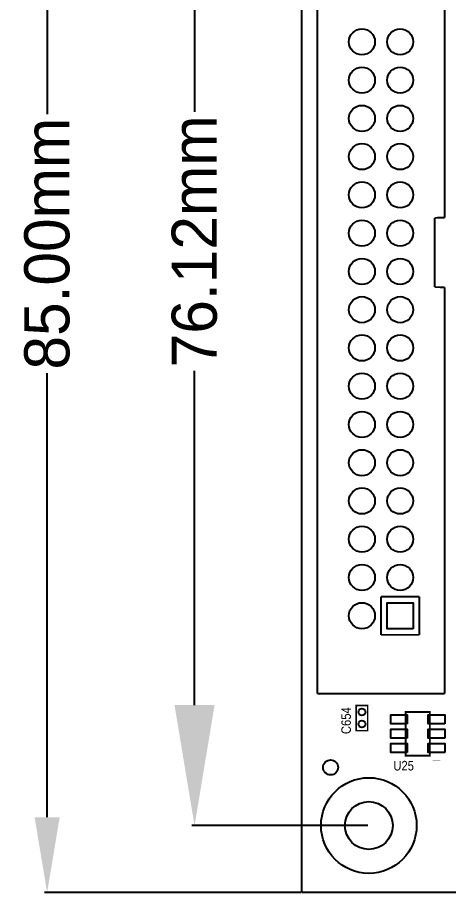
# Model space of a CAD drawing. Extents: x -19 to 132, y -1 to 107.
# Drawn here: x -18.9 to 9.7, y 0 to 58.1 of the extents above; entities that cross this region are included whole.
import ezdxf

# ---------------------------------------------------------------- set-up
doc = ezdxf.new("R2010")
doc.units = 0
doc.header["$MEASUREMENT"] = 0
doc.layers.get('0').update_dxf_attribs({"linetype": 'CONTINUOUS'})
doc.layers.get('Defpoints').update_dxf_attribs({"linetype": 'CONTINUOUS'})
for name, color, linetype in [('BG_OUTLINE', 130, 'CONTINUOUS'), ('PG_SILKSCREEN_TOP', 4, 'CONTINUOUS'), ('PIN_TOP', 134, 'CONTINUOUS'), ('RD_SILKSCREEN_TOP', 130, 'CONTINUOUS')]:
    doc.layers.add(name, color=color, linetype=linetype)
doc.dimstyles.get("Standard").update_dxf_attribs({"dimtxt": 0.18, "dimasz": 0.18, "dimexe": 0.18, "dimexo": 0.0625, "dimgap": 0.09, "dimtad": 0, "dimtih": 1, "dimtoh": 1, "dimdec": 4, "dimzin": 0, "dimdsep": 46, "dimtxsty": 'STANDARD', "dimcen": 0.09, "dimadec": 0, "dimazin": 0, "dimtfac": 1, "dimtdec": 4, "dimtofl": 0, "dimtmove": 0, "dimatfit": 3, "dimfxl": 1, "dimtolj": 1, "dimtzin": 0, "dimarcsym": 0})

# ---------------------------------------------------------------- blocks, each defined once
blk = doc.blocks.new('*D9')
at = {"color": 0, "linetype": 'Continuous', "lineweight": -2, "transparency": 16777216}
for p, q in [((4.383, 80.569), (-7.313, 80.569)), ((-7.133, 72.569), (-7.133, 51.824)), ((-7.133, 12.445), (-7.133, 34.644)), ((4.383, 4.445), (-7.313, 4.445))]:
    blk.add_line(p, q, dxfattribs=at)
at = {"color": 0, "linetype": 'Continuous', "transparency": 16777216}
for points in [[(-8.466, 72.569), (-5.8, 72.569), (-7.133, 80.569)], [(-8.466, 12.445), (-5.8, 12.445), (-7.133, 4.445)]]:
    blk.add_solid(points, dxfattribs=at)
at = {"layer": 'Defpoints', "color": 0, "linetype": 'Continuous', "transparency": 16777216}
for p in [(-7.133, 80.569), (4.445, 80.569), (4.445, 4.445)]:
    blk.add_point(p, dxfattribs=at)
at = {"color": 0, "linetype": 'Continuous', "transparency": 16777216, "insert": (-7.133, 43.234), "char_height": 3, "attachment_point": 5, "rotation": 90}
blk.add_mtext('\\A1;76.12mm', dxfattribs=at)
blk = doc.blocks.new('*D10')
at = {"color": 0, "linetype": 'Continuous', "lineweight": -2, "transparency": 16777216}
for p, q in [((-0.062, 85), (-17.107, 85)), ((-16.927, 80), (-16.927, 51.671)), ((-16.927, 5), (-16.927, 34.491)), ((-0.062, 0), (-17.107, 0))]:
    blk.add_line(p, q, dxfattribs=at)
at = {"color": 0, "linetype": 'Continuous', "transparency": 16777216}
for points in [[(-17.761, 80), (-16.094, 80), (-16.927, 85)], [(-17.761, 5), (-16.094, 5), (-16.927, 0)]]:
    blk.add_solid(points, dxfattribs=at)
at = {"layer": 'Defpoints', "color": 0, "linetype": 'Continuous', "transparency": 16777216}
for p in [(0, 85), (0, 0), (-16.927, 0)]:
    blk.add_point(p, dxfattribs=at)
at = {"color": 0, "linetype": 'Continuous', "transparency": 16777216, "insert": (-16.927, 43.081), "char_height": 3, "attachment_point": 5, "rotation": 90}
blk.add_mtext('\\A1;85.00mm', dxfattribs=at)

msp = doc.modelspace()

# ---------------------------------------------------------------- linework, layer by layer
at = {"linetype": 'Continuous'}
msp.add_circle((4.445, 4.445), 1.5875, dxfattribs=at)
at = {"layer": 'BG_OUTLINE'}
msp.add_lwpolyline([(0, 0), (0, 85.000008), (99.9998, 85.000008), (99.9998, 0)], close=True, dxfattribs=at)
at = {"layer": 'PG_SILKSCREEN_TOP'}
for points, const_width in [([(1.027709, 13.207009), (1.027709, 71.806791)], 0.127), ([(9.487891, 71.806791), (9.487891, 44.806895)], 0.127), ([(9.487891, 44.806895), (8.8138, 44.793408)], 0.127), ([(8.8138, 44.793408), (8.8138, 40.1955)], 0.127), ([(8.8138, 40.1955), (9.487891, 40.181809)], 0.127), ([(9.487891, 40.181809), (9.487891, 13.207009)], 0.127), ([(5.2578, 19.6469), (5.2578, 17.1069)], 0.127), ([(7.7978, 19.6469), (5.2578, 19.6469)], 0.127), ([(7.7978, 17.1069), (7.7978, 19.6469)], 0.127), ([(5.2578, 17.1069), (7.7978, 17.1069)], 0.127), ([(9.487891, 13.207009), (1.027709, 13.207009)], 0.127), ([(8.9408, 8.7376), (8.9408, 8.763)], 0.499999)]:
    msp.add_lwpolyline(points, dxfattribs=dict(at, const_width=const_width))
for points, const_width in [([(4.3688, 12.4206), (4.3688, 10.7442), (3.6068, 10.7442), (3.6068, 12.4206)], 0.1016), ([(6.896202, 9.09099), (6.896202, 11.99101), (8.496198, 11.99101), (8.496198, 9.09099)], 0.124993)]:
    msp.add_lwpolyline(points, close=True, dxfattribs=dict(at, const_width=const_width))
at = {"layer": 'PIN_TOP'}
for points in [[(7.3914, 17.5133), (5.6642, 17.5133), (5.6642, 19.2405), (7.3914, 19.2405)], [(6.996189, 11.191011), (5.896191, 11.191011), (5.896191, 11.79101), (6.996189, 11.79101)], [(9.496209, 11.191011), (8.396211, 11.191011), (8.396211, 11.79101), (9.496209, 11.79101)], [(6.996189, 10.241001), (5.896191, 10.241001), (5.896191, 10.840999), (6.996189, 10.840999)], [(9.496209, 10.241001), (8.396211, 10.241001), (8.396211, 10.840999), (9.496209, 10.840999)], [(6.996189, 9.29099), (5.896191, 9.29099), (5.896191, 9.890989), (6.996189, 9.890989)], [(9.496209, 9.29099), (8.396211, 9.29099), (8.396211, 9.890989), (9.496209, 9.890989)]]:
    msp.add_lwpolyline(points, close=True, dxfattribs=at)
for centre, radius in [((3.9878, 56.4769), 0.8636), ((6.5278, 56.4769), 0.8636), ((3.9878, 53.9369), 0.8636), ((6.5278, 53.9369), 0.8636), ((3.9878, 51.3969), 0.8636), ((6.5278, 51.3969), 0.8636), ((3.9878, 48.8569), 0.8636), ((6.5278, 48.8569), 0.8636), ((3.9878, 46.3169), 0.8636), ((6.5278, 46.3169), 0.8636), ((3.9878, 43.7769), 0.8636), ((6.5278, 43.7769), 0.8636), ((3.9878, 41.2369), 0.8636), ((6.5278, 41.2369), 0.8636), ((3.9878, 38.6969), 0.8636), ((6.5278, 38.6969), 0.8636), ((3.9878, 36.1569), 0.8636), ((6.5278, 36.1569), 0.8636), ((3.9878, 33.6169), 0.8636), ((6.5278, 33.6169), 0.8636), ((3.9878, 31.0769), 0.8636), ((6.5278, 31.0769), 0.8636), ((3.9878, 28.5369), 0.8636), ((6.5278, 28.5369), 0.8636), ((3.9878, 25.9969), 0.8636), ((6.5278, 25.9969), 0.8636), ((3.9878, 23.4569), 0.8636), ((6.5278, 23.4569), 0.8636), ((3.9878, 20.9169), 0.8636), ((6.5278, 20.9169), 0.8636), ((3.9878, 18.3769), 0.8636), ((3.9878, 11.983212), 0.2286), ((3.9878, 11.181588), 0.2286), ((1.905, 8.3058), 0.499999), ((4.445, 4.445), 3.175)]:
    msp.add_circle(centre, radius, dxfattribs=at)

# ---------------------------------------------------------------- texts
at = {"layer": 'RD_SILKSCREEN_TOP', "width": 0.88}
msp.add_text('C654', height=0.635, rotation=90, dxfattribs=at).set_placement((3.2512, 10.5156))
msp.add_text('U25', height=0.635, dxfattribs=at).set_placement((6.0706, 8.1026))

# ---------------------------------------------------------------- dimensions: what is measured, and where the dimension line sits
at = {"linetype": 'Continuous'}
for base, p1, p2, override, picture, middle in [((-16.92737, 0), (0, 85.000008), (0, 0), {"dimtxt": 3, "dimasz": 5, "dimdec": 2, "dimpost": 'mm'}, '*D10', (-16.92737, 43.081455)), ((-7.132962, 80.5688), (4.445, 4.445), (4.445, 80.5688), {"dimtxt": 3, "dimasz": 8, "dimdec": 2, "dimpost": 'mm'}, '*D9', (-7.132962, 43.234398))]:
    dim = msp.add_linear_dim(base=base, p1=p1, p2=p2, angle=90, dimstyle='Standard', override=override, dxfattribs=at)
    dim.commit()
    dim.dimension.update_dxf_attribs({"geometry": picture, "text_midpoint": middle, "dimtype": 160, "text_rotation": 90})

doc.saveas('drawing.dxf')
